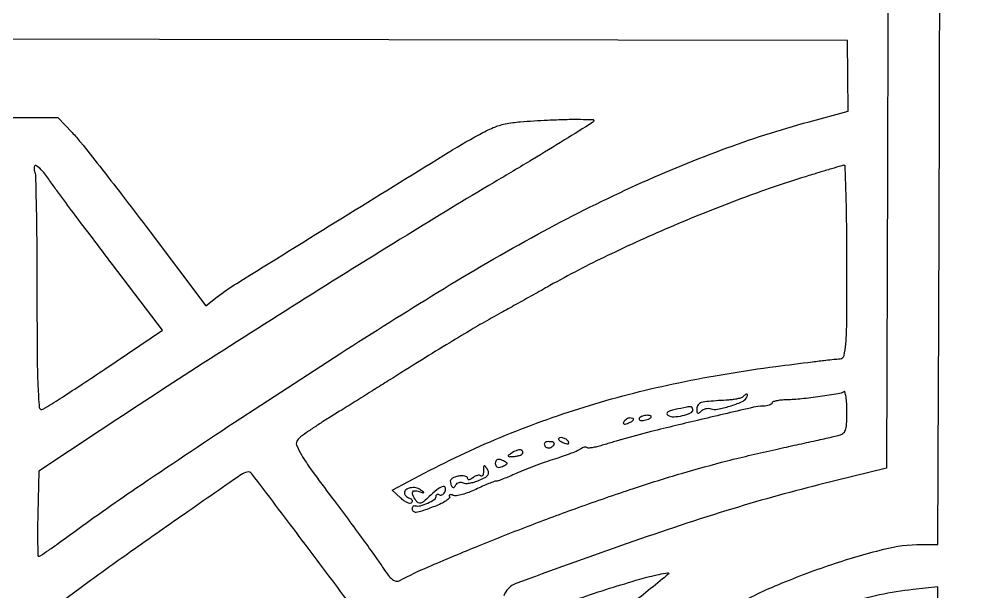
# Model space of a CAD drawing. Extents: x 123 to 893, y 112 to 937.
# Drawn here: x 262.5 to 503.4, y 508 to 652.9 of the extents above; entities that cross this region are included whole.
import ezdxf

# ---------------------------------------------------------------- set-up
doc = ezdxf.new("R2010")
doc.units = 0

msp = doc.modelspace()

# ---------------------------------------------------------------- linework, layer by layer
for points in [[(505, 723), (505.013655, 624.25, 0.000571), (505.06234, 586.230152, 0.000921), (505.200423, 553.846875, 0.000132), (505.38367, 525.076146, 0.063888), (505.630286, 523.25, 0.077982), (506.147819, 522.083228, 0.144438), (506.926697, 521.412716, 0.088454), (508.224277, 521.08494, 0.017747), (510.616631, 521, 0.016086), (512.298042, 521.054108, 0.026141), (513.716903, 521.220312, 0.024109), (514.785852, 521.456084, 0.332777), (515.015378, 521.75, 0.004505), (515.022414, 522.362296, 0.000001), (515.095159, 551.728108, 0.000021), (515.174312, 584.257832, 0.000013), (515.265378, 622.749944), (515.5, 722.999887)], [(482.524769, 705.515523, -0.000137), (482.25, 614.893214), (482, 539.286428), (464.819492, 535.042412, 0.014982), (441.646882, 528.57583, 0.009184), (414.728029, 519.641242, 0.002993), (388.218294, 510.119735, 0.228412), (385.155567, 506.9667, 0.062515)], [(441.543833, 503.248318, -0.033925), (452.990778, 509.135022, -0.020019), (467.345694, 514.65549, -0.019434), (481.310584, 518.796007, -0.062424), (490.916613, 520), (495, 520), (495.188221, 560.25, 0.000209), (495.264828, 578.242616, 0.000135), (495.3393, 599.104688, 0.000135), (495.40114, 619.516244, 0.000255), (495.438221, 636, -0.000483), (495.480099, 651.474215, -0.000354), (495.55529, 668.635937, -0.000358)], [(255.305577, 628), (263.807625, 628), (272.309672, 628), (275.904836, 624.210377, -0.021137), (278.05936, 621.737972, -0.002164), (282.879952, 615.655914, -0.002698), (288.55558, 608.350258, -0.00215), (294.601382, 600.4104), (309.702764, 580.400048), (312.601382, 582.611194, -0.023833), (317.567161, 586.037727, -0.000451), (344.296099, 602.626237, -0.00078), (369.954917, 618.463276, -0.011798), (379, 623.736601, -0.025997), (382.499124, 625.436607, -0.048497), (385.503483, 626.377019, -0.032863), (389.328662, 626.918939, -0.00648), (396.25, 627.349117, -0.005665), (400.753015, 627.519338, -0.009512), (404.537615, 627.547463, -0.003614), (407.709241, 627.487767, -0.421719), (407.963157, 627.213327, -0.24555), (407.706935, 626.77919, -0.000467), (400.530772, 622.328768, -0.003109), (392.382543, 617.355832, -0.001903), (382.713157, 611.586733, 0.004574), (360.671651, 598.275811, 0.002341), (333.250007, 581.193922, 0.002339), (305.665099, 563.649832, 0.004088), (283, 548.822156), (267.5, 538.5), (267.216168, 527.75, 0.004736), (267.146395, 523.627948, 0.007901), (267.175365, 520.157812, 0.002492), (267.261352, 517.207288, 0.404255), (267.475835, 517, 0.14941), (267.8511, 517.114697, 0.001797), (269.986529, 518.56575, 0.005192), (272.4453, 520.287243, 0.003348), (275.259667, 522.330214, -0.00962), (292.06334, 534.209196, -0.003276), (316.904724, 550.826366, -0.003317), (343.90684, 568.378053, -0.004524), (368.489608, 583.814251, -0.013048), (393.745111, 598.461589, -0.017287), (417.498237, 610.375176, -0.018765), (440.230291, 619.793735, -0.022113), (462.405075, 626.922674), (472.310151, 629.630244), (472.227102, 638.565122), (472.144053, 647.5), (298.037012, 647.75281), (123.929972, 648.005621)], [(254.13483, 471.653205, -0.000108), (254.03705, 537.430708, -0.00085)], [(345.353173, 506.123119, 0.000698), (333.401084, 522.013883, 0.000711), (321.411963, 537.860733, 0.295553), (320.17573, 538.307715, 0.094968), (318.634036, 537.624465, 0.000398), (303.397564, 527.035769, 0.002276), (288.986435, 516.905902, 0.004678), (277.812734, 508.817177), (267, 500.834529)], [(404.242064, 506.367727, -0.005789), (411.951431, 508.896233, -0.005549), (419.558698, 511.201584, -0.019738), (424.5, 512.430095, -0.002693), (426.597805, 512.85277, -0.292036), (426.854632, 512.751726, -0.392697), (426.826006, 512.515701, -0.003548), (425.337626, 511.275691, -0.005812), (415.615699, 503.479707, -0.020669)], [(495, 451.957907), (495, 509.258333), (488.75, 508.588662, 0.052589), (471.996918, 504.985941, 0.03616)]]:
    msp.add_lwpolyline(points, format="xyb")
for points in [[(266.393011, 614.418213, -0.085961), (266.638373, 613.175333, -0.000969), (266.821697, 604.637936, -0.002961), (266.95611, 594.762455, -0.001922), (267, 583.344888, 0.001721), (267.0518, 568.292122, 0.008987), (267.257855, 560.003691, 0.007591), (267.567849, 554.665986, 0.467948), (268.25, 554.176676, 0.077621), (269.118642, 554.552196, 0.001371), (273.438593, 557.295107, 0.003409), (278.450166, 560.544789, 0.002262), (284.157975, 564.338581), (298.815949, 574.177162), (286.110056, 590.838581, -0.000945), (281.028859, 597.527815, -0.001131), (276.269345, 603.847874, -0.000971), (272.279971, 609.191886, -0.007466), (270.452082, 611.728649, 0.019717), (268.43491, 614.388242, 0.074461), (266.887082, 615.78414, 0.521256), (266.317328, 615.559324, 0.151227)], [(461.5, 613.029873, 0.014325), (445.324659, 607.505906, 0.011232), (428.108299, 600.625541, 0.011316), (411.405421, 593.060263, 0.015606), (396.794228, 585.469651, -0.000179), (392.523002, 583.080601, -0.000173), (388.202054, 580.667738, -0.000171), (384.396972, 578.546378, -0.000638), (382, 577.215126, 0.00687), (377.426282, 574.599817, 0.003068), (371.475299, 571.038192, 0.002628), (364.331544, 566.651395, 0.001637), (356, 561.436811, -0.000699), (352.256971, 559.084323, -0.000489), (348.030207, 556.441796, -0.000493), (343.973644, 553.916737, -0.001025), (340.804959, 551.957674, 0.006911), (338.154964, 550.275863, 0.008483), (335.729848, 548.629915, 0.007234), (333.741737, 547.187261, 0.059037), (332.929534, 546.415093, 0.274313), (332.725537, 545.128683, 0.040408), (333.941946, 542.667073, 0.022342), (336.523696, 538.764102, 0.004003), (341.716985, 531.746409, -0.001768), (345.736527, 526.365273, -0.001975), (349.571313, 521.15049, -0.001818), (352.804926, 516.682585, -0.010471), (354.457736, 514.276536, 0.016098), (355.921823, 512.195782, 0.068295), (356.991981, 511.11775, 0.132952), (357.922935, 510.736889, 0.152528), (358.865325, 510.907153, -0.018629), (366.091151, 514.346194, -0.004844), (377.960926, 519.326508, -0.005025), (391.288487, 524.61159, -0.005939), (404, 529.332526, -0.005578), (418.00248, 534.168956, -0.008782), (430.138859, 537.974428, -0.009446), (441.720672, 541.147302, -0.008144), (454, 544.051098, 0.000127), (459.334714, 545.222654, 0.000167), (464.195312, 546.293083, 0.00012), (468.270187, 547.192927, 0.00164), (469.75, 547.525176, 0.089322), (470.959111, 548.039674, 0.159949), (471.625318, 548.875232, 0.078244), (471.930394, 550.382349, 0.010889), (472, 553.578069, 0.01331), (471.944314, 555.669572, 0.025096), (471.770056, 557.348556, 0.027902), (471.522453, 558.513733, 0.501439), (471.217212, 558.634245, -0.097389), (469.766031, 558.088994, -0.00614), (465.235685, 557.390551, -0.009971), (460.5235, 556.818799, -0.019513), (456.75, 556.585368, 0.018815), (455.312639, 556.498466, 0.030303), (454.101562, 556.304764, 0.03095), (453.209465, 556.047208, 0.316982), (453, 555.75, -0.253923), (452.843036, 555.460851, -0.062351), (452.339063, 555.216418, -0.048718), (451.611927, 555.046406, -0.031619), (450.75, 554.986744, 0.055694), (448.385613, 554.708446, 0.000857), (434.999213, 551.571966, 0.002413), (422.435959, 548.541563, 0.010353), (415, 546.545751, 0.001451), (414.20091, 546.31092, 0.000389), (412.931956, 545.932932, 0.000394), (411.490877, 545.501216, 0.000407), (410.066232, 545.071935, -0.01538), (408.716264, 544.708866, -0.022195), (407.50183, 544.47834, -0.019001), (406.515786, 544.374215, -0.21644), (406.158241, 544.508426, 0.180492), (405.896222, 544.628042, 0.075086), (405.502544, 544.596968, 0.060776), (405.044882, 544.429876, 0.045906), (404.592009, 544.143917, -0.063613), (403.874668, 543.725629, -0.007991), (402.205153, 543.049354, -0.009291), (400.185923, 542.311574, -0.007588), (398, 541.595539, 0.008522), (395.584945, 540.79945, 0.005837), (392.870389, 539.817361, 0.005884), (390.276607, 538.809603, 0.011856), (388.260898, 537.942947, -0.006797), (386.577253, 537.198792, -0.009025), (385.025256, 536.570741, -0.006782), (383.71664, 536.088731, -0.085042), (383.198728, 536, 0.089582), (382.680545, 535.906409, 0.00692), (381.358915, 535.391949, 0.009296), (379.792318, 534.722857, 0.006959), (378.091334, 533.93004, -0.021938), (376.344351, 533.178615, -0.026219), (374.637994, 532.632191, -0.026423), (373.179305, 532.329431, -0.130286), (372.351567, 532.418585, 0.036943), (371.825324, 532.577089, 0.134449), (371.479864, 532.560289, 0.315774), (371.354171, 532.392587, 0.147308), (371.427878, 532.116695, -0.356185), (371.370804, 531.682752, -0.041902), (370.5511, 531.030772, -0.035291), (369.292805, 530.314302, -0.020566), (367.696383, 529.62815, -0.006098), (364.433325, 528.427365, -0.057712), (362.9833, 528.095302, -0.218098), (362.294846, 528.323175, -0.20836), (362, 529, -0.076328), (362.056386, 529.367213, -0.112284), (362.220312, 529.648051, -0.134577), (362.464586, 529.798242, -0.136332), (362.75, 529.801875, 0.129562), (364.045033, 529.801126, 0.039949), (365.902527, 530.451858, 0.037112), (367.569172, 531.342995, 0.256832), (368, 532.126405, -0.102535), (368.069437, 532.461444, -0.178546), (368.262969, 532.664219, -0.166413), (368.55337, 532.700869, -0.087551), (368.895215, 532.564761, 0.159366), (369.28085, 532.47141, 0.122321), (369.694545, 532.609425, 0.095463), (370.075092, 532.968077, 0.064653), (370.359227, 533.493748, 0.205744), (370.32421, 534.381637, 0.380184), (369.706017, 534.642232, 0.086828), (368.244507, 533.842099, 0.023934), (366.27054, 532.103874, -0.017301), (364.932791, 530.894018, -0.103122), (364.109136, 530.449256, -0.216303), (363.484656, 530.534991, -0.11142), (362.914641, 531.103874, -0.029443), (362.138531, 532.505817, -0.202526), (362.102256, 533.275661, -0.333868), (362.599097, 533.596771, -0.060207), (363.75, 533.374283, 0.004862), (364.700732, 533.078617, 0.310012), (364.858502, 533.129059, 0.419659), (364.839796, 533.26723, 0.005896), (364.090684, 533.813148, 0.110963), (362.876591, 534.322098, 0.094709), (361.486159, 534.304124, 0.115878), (360.403911, 533.804495, 0.230866), (360, 532.976345, 0.131449), (360.091687, 532.633616, 0.065132), (360.367188, 532.273371, 0.057798), (360.771929, 531.951151, 0.05352), (361.25, 531.720238, -0.071612), (361.677092, 531.49462, -0.124581), (361.931921, 531.18832, -0.159614), (361.975655, 530.852462, -0.141088), (361.816116, 530.536354, -0.248418), (361.404184, 530.392447, -0.065939), (360.713204, 530.593067, -0.050875), (359.880068, 531.065589, -0.033122), (359.021871, 531.764997), (356.911512, 533.731096), (365.205756, 538.09989, -0.023946), (385.566213, 547.608592, -0.023694), (406.813862, 555.164216, -0.022792), (429.455853, 560.914281, -0.018868), (454, 565.011089, -0.000181), (463.247702, 566.19471, -0.002332), (466.702367, 566.619241, -0.006381), (468.690744, 566.828482, -0.013184), (470.25, 566.9311, 0.334873), (471.264486, 567.760952, 0.041974), (471.73144, 570.749269, 0.016342), (471.957248, 576.622563, 0.001437), (472, 591.5, 0.002869), (471.946126, 600.888278, 0.00481), (471.779688, 608.776429, 0.000937), (471.555679, 615.647508, 0.439669), (471.25, 615.909119, 0.040805), (470.708058, 615.798048, 0.000858), (468.076562, 615.025852, 0.001987), (465.003141, 614.104955, 0.001337)], [(445.683333, 557.35, -0.11989), (445.251389, 557.087096, -0.021704), (444.338125, 556.839531, -0.022283), (443.219265, 556.63968, -0.018565), (442.016667, 556.525, 0.003791), (436.987559, 556.194978, 0.049446), (435.144864, 555.875021, 0.171923), (434.318484, 555.295909, 0.156005), (434, 554.3, 0.031171), (434.048879, 553.516723, 0.247448), (434.25, 553.228837, 0.284238), (434.576462, 553.254359, 0.038396), (435.121855, 553.721855, -0.074607), (435.650492, 554.112548, -0.061273), (436.306881, 554.363466, -0.062837), (436.985891, 554.443432, -0.089772), (437.580614, 554.330692, 0.142122), (439.246551, 554.190331, 0.024647), (442.343009, 554.973011, 0.023974), (445.343594, 556.050673, 0.157401), (446.545089, 557.072955, 0.052561), (446.851855, 557.710369, 0.423756), (446.722679, 557.972337, 0.243243), (446.323846, 557.905448, 0.035518)], [(428.5, 554.110482, 0.02234), (427.277851, 553.786723, 0.090932), (426.600396, 553.429717, 0.276074), (426.459785, 553.06252, 0.211855), (426.704011, 552.698203, 0.149781), (428.150238, 552.305179, 0.047122), (430.399222, 552.590459, 0.046481), (432.434549, 553.249715, 0.299682), (433, 554.108408, 0.160771), (432.829918, 554.623693, 0.237497), (432.412743, 554.833935, 0.050944), (431.456822, 554.73673, 0.002787)], [(415.507079, 551.011454, 0.1144), (415.393111, 550.674071, 0.32948), (415.512472, 550.474315, 0.155351), (415.868281, 550.443138, 0.036408), (416.448062, 550.618443, 0.029964), (417.51997, 551.105273, 0.168622), (417.942608, 551.558518, 0.444011), (417.798253, 551.882327, 0.079093), (417.059017, 552, 0.088797), (416.65395, 551.927491, 0.053277), (416.21498, 551.709615, 0.051183), (415.810572, 551.389589, 0.061454)], [(419.451248, 551.921118, 0.194189), (419.406225, 551.658783, 0.222773), (419.559348, 551.458202, 0.113125), (419.931536, 551.361144, 0.043912), (420.466293, 551.392174, 0.037872), (421.77587, 551.686995, 0.154556), (422.439036, 552.144428, 0.511549), (422.329773, 552.516813, 0.08513), (421.456011, 552.666667, 0.044077), (420.83121, 552.611481, 0.044992), (420.230217, 552.447662, 0.049095), (419.737755, 552.207249, 0.116766)], [(399, 546.606989, 0.2252), (399.088769, 546.419896, 0.029412), (399.455882, 546.154486, 0.029555), (399.957462, 545.875192, 0.020646), (400.551938, 545.618443, 0.036408), (401.131719, 545.443138, 0.155351), (401.487528, 545.474315, 0.32948), (401.606889, 545.674071, 0.1144), (401.492921, 546.011454, 0.115814), (400.901891, 546.603931, 0.080554), (400.026239, 546.969265, 0.115534), (399.291154, 546.972535, 0.349578)], [(395.510081, 544.983688, 0.090427), (395.820631, 544.639411, 0.095498), (396.22714, 544.434921, 0.099685), (396.665803, 544.401101, 0.108373), (397.069098, 544.542705, 0.050477), (397.838655, 545.13314, 0.315493), (397.933879, 545.592818, 0.25701), (397.519563, 545.914842, 0.039415), (396.440983, 546, 0.067432), (395.890269, 545.925389, 0.140899), (395.524436, 545.701458, 0.190788), (395.397824, 545.36964, 0.136093)], [(387.012608, 543.028954, 0.020914), (386.306952, 542.540339, 0.450889), (386.289846, 542.316182, 0.212144), (386.599035, 542.192083, 0.009696), (387.762608, 542.257071, 0.033139), (388.619505, 542.379085, 0.049041), (389.342766, 542.607339, 0.061397), (389.843937, 542.898527, 0.234621), (390, 543.212804, 0.213521), (389.760299, 543.748517, 0.200319), (389.191949, 543.945697, 0.094015), (388.253813, 543.707208, 0.031857)], [(380.015313, 538.583333, -0.032957), (379.964101, 537.8914, -0.088085), (379.811213, 537.422972, -0.215997), (379.59041, 537.25367, -0.259095), (379.342009, 537.324657, 0.171918), (378.989854, 537.492554, 0.082297), (378.483088, 537.462194, 0.066538), (377.904134, 537.246292, 0.050768), (377.342009, 536.868879, -0.036512), (376.79883, 536.481319, -0.113021), (376.374071, 536.339779, -0.241152), (376.111225, 536.44376, -0.182183), (376, 536.738883, 0.254719), (375.81474, 537.078944, 0.090867), (375.286457, 537.297271, 0.062492), (374.501628, 537.364807, 0.037493), (373.570917, 537.258308, 0.041796), (372.521782, 536.965209, 0.113378), (371.880512, 536.543453, 0.164763), (371.62271, 535.991056, 0.119683), (371.710081, 535.313134, 0.034851), (372.022101, 534.643564, 0.219345), (372.318201, 534.426223, 0.262907), (372.636977, 534.529334, 0.047588), (373.02736, 535.04427, -0.085931), (373.393512, 535.457542, -0.093865), (373.866882, 535.708307, -0.100314), (374.372726, 535.759069, -0.113897), (374.833474, 535.602918, 0.141485), (375.439328, 535.433631, 0.035554), (376.471822, 535.516106, 0.033437), (377.686641, 535.784749, 0.028303), (378.926417, 536.224803, 0.023585), (380.410541, 536.93227, 0.109923), (381.124434, 537.547068, 0.198089), (381.292445, 538.205708, 0.108096), (380.996452, 539, 0.014446), (380.450943, 539.795737, 0.348835), (380.207858, 539.862928, 0.286185), (380.04806, 539.635132, 0.011568)], [(383, 540.5, 0.098585), (383.107791, 539.958625, 0.165571), (383.410795, 539.614011, 0.14841), (383.889304, 539.503621, 0.074756), (384.5, 539.638374, 0.015549), (385.074741, 539.879681, 0.023203), (385.559375, 540.128913, 0.019892), (385.925857, 540.35928, 0.247326), (386, 540.5, 0.247326), (385.925857, 540.64072, 0.019892), (385.559375, 540.871087, 0.023203), (385.074741, 541.120319, 0.015549), (384.5, 541.361626, 0.074756), (383.889304, 541.496379, 0.14841), (383.410795, 541.385989, 0.165571), (383.107791, 541.041375, 0.098585)]]:
    msp.add_lwpolyline(points, format="xyb", close=True)

doc.saveas('drawing.dxf')
